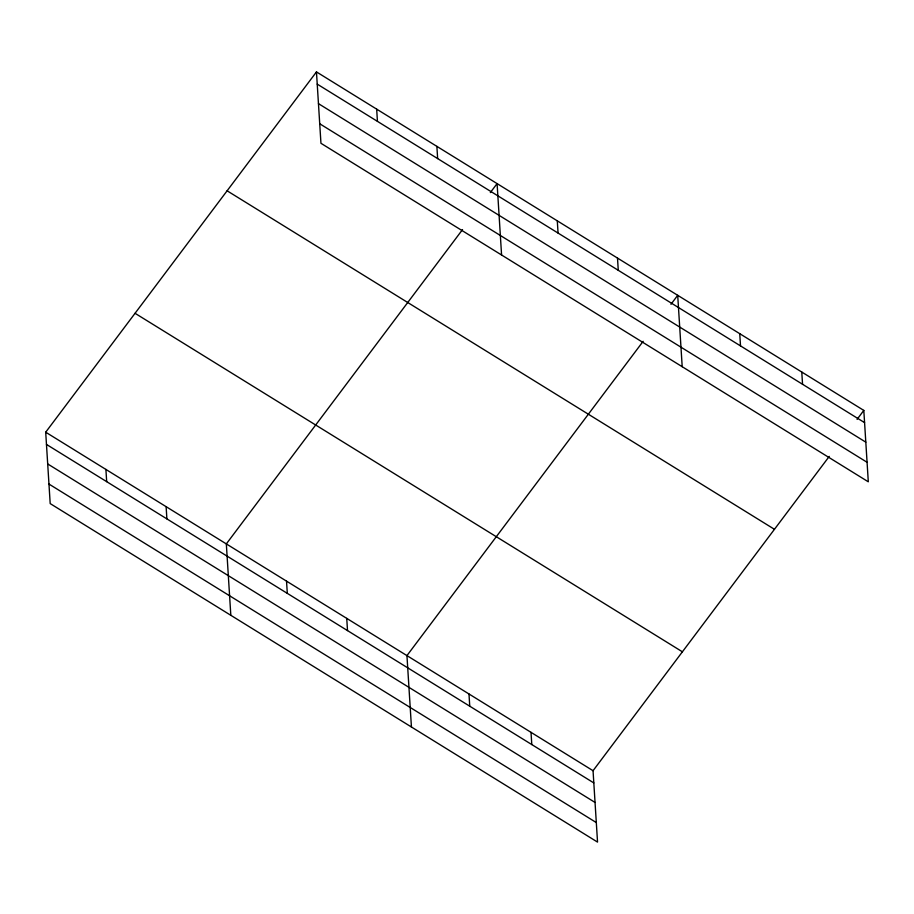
<?xml version="1.0" encoding="UTF-8"?>
<svg xmlns="http://www.w3.org/2000/svg" width="914" height="914" viewBox="0 0 914 914"><rect width="100%" height="100%" fill="white"/><g stroke="black" fill="none" stroke-linecap="round" stroke-linejoin="round"><path stroke-width="1.37" d="M829.249 456.394L593.049 770.708L597.539 842.102L50.19 503.591L45.7 432.196L316.461 71.898L863.81 410.409L868.3 481.804L320.951 143.292L316.461 71.898M462.53 229.597L226.329 543.899L230.819 615.293M490.338 192.58L497.09 183.611L501.58 255.006M643.148 341.31L406.947 655.612L411.437 727.007M670.967 304.293L677.708 295.313L682.198 366.708M857.069 419.377L863.81 410.409M317.227 84.122L864.575 422.634M318.46 103.648L865.809 442.159M319.729 123.767L867.066 462.278M227.106 190.798L774.455 529.309M135.055 313.296L682.404 651.808M45.7 432.196L593.049 770.708M46.465 444.421L593.814 782.921M47.699 463.946L595.048 802.446M48.968 484.066L596.316 822.566M801.772 372.044L802.549 384.268M739.746 333.679L740.511 345.903M617.498 258.079L618.275 270.304M557.289 220.845L558.066 233.07M531.011 732.343L531.788 744.556M436.881 146.377L437.646 158.59M468.985 693.977L469.75 706.191M376.671 109.143L377.436 121.356M346.737 618.378L347.514 630.591M286.528 581.144L287.304 593.357M166.12 506.664L166.885 518.889M105.91 469.43L106.675 481.655"/></g></svg>
